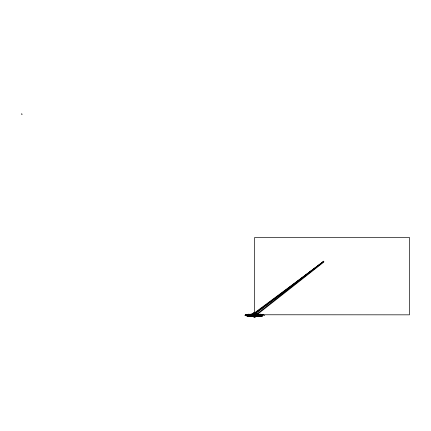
<?xml version="1.0" encoding="UTF-8"?>
<svg xmlns="http://www.w3.org/2000/svg" width="431" height="431" viewBox="0 0 431 431"><rect width="100%" height="100%" fill="white"/><g stroke="black" fill="none" stroke-linecap="round" stroke-linejoin="round"><path stroke-width="0.65" d="M256.844 314.404L257.388 314.404M257.081 314.07L257.409 314.08M260.642 314.565L259.99 314.511M260.97 314.56L262.075 314.565M248.401 315.691L248.401 315.19M249.177 315.19L249.177 315.691M251.111 315.19C252.862 314.409 252.377 316.429 251.16 315.729M254.209 315.691L254.209 315.19M254.98 315.19L254.985 315.691M256.919 315.19L256.919 315.691M260.787 315.19L260.787 315.691M261.946 315.691L261.946 315.19M254.317 314.005L254.43 313.192M252.507 314.738L252.658 314.043L258.077 314.091L259.236 314.511M246.855 314.759L246.855 316.036L247.372 316.117M252.48 314.705L252.658 314.043L257.539 314.274L256.542 314.086L256.709 314.705M257.108 316.036L257.576 316.306L257.302 315.928L255.949 316.036L255.271 317.006L253.918 317.006L252.469 316.036L252.447 315.514M258.191 314.129L259.133 314.474M252.582 316.095L253.918 317.006M252.431 315.707C248.902 317.135 252.453 312.453 252.469 316.036L253.239 316.424L253.239 316.036L251.887 315.928L251.618 316.306L252.081 316.036M251.779 314.08L252.178 314.07M252.232 314.247L250.95 314.247L252.62 314.274L323.826 261.391L256.569 314.274L258.121 314.361L256.957 314.247M257.21 314.517L323.826 262.048L253.045 314.533M255.271 317.006L256.725 316.036L256.838 314.986L258.239 315.072L258.153 315.891L256.364 315.788L256.768 315.891M262.026 315.891C262.328 312.793 258.772 316.742 261.795 316.036M253.649 312.917L255.351 312.804L255.351 313.192L253.649 312.917L255.545 312.917M247.319 314.953L247.049 315.336M257.576 316.306L261.87 316.306L262.334 316.036L262.334 314.759M246.855 316.036L247.049 315.928C247.168 312.437 250.648 317.335 247.049 315.691M245.088 315.136L245.869 314.727M263.109 314.625L264.257 315.341L263.109 314.625L256.531 314.431L246.085 314.625L244.932 315.341L246.085 314.759L409.45 314.835L409.45 237.449L254.678 237.449L254.678 314.161M256.725 316.036L255.949 316.424L253.239 316.424M249.953 314.511L252.652 314.113M260.103 314.398L260.507 314.398L260.087 314.393M249.091 314.398L248.698 314.404L249.075 314.393M247.275 315.147L248.369 315.147M249.21 315.147C250.74 314.404 250.707 316.51 249.22 315.729M255.017 315.147C256.504 314.409 256.531 316.397 255.028 315.729M248.358 315.729L247.286 315.729M256.951 315.147C258.481 314.404 258.444 316.51 256.962 315.729M260.82 315.147L261.913 315.147M254.161 315.729C252.733 316.435 252.62 314.404 254.177 315.147M259.968 315.729C258.525 316.51 258.411 314.409 259.979 315.147M261.903 315.729L260.83 315.729M249.35 314.528L246.392 314.614M252.501 314.436L249.651 314.533M253.649 313.073L255.545 313.073M248.665 314.129L249.118 314.129M252.76 314.177L254.101 314.194M254.349 314.167L254.84 314.167M255.087 314.156L256.429 314.204M260.071 314.129L260.523 314.129M252.76 314.291L254.101 314.291M254.349 314.291L254.84 314.291M255.087 314.291L256.429 314.291M251.106 314.404L252.076 314.404M257.113 314.404L258.083 314.404M262.323 315.341L262.334 315.853M252.421 315.81L252.83 315.788M252.421 315.891L252.83 315.891M247.319 316.306L251.618 316.306M253.999 316.467L253.573 316.37M255.583 316.467L255.206 316.408M262.334 316.036L261.87 316.306M256.531 314.027L256.682 314.738M256.407 316.219L256.122 316.365M250.998 314.129L250.055 314.474M254.759 313.192L254.872 314.005M248.547 314.555L249.199 314.511M258.077 314.091L258.077 314.479M256.429 314.097L256.429 314.393L252.76 314.097M256.348 314.027L256.316 314.371M255.271 314.027L255.265 314.371M255.066 314.398L255.066 314.005L323.826 261.164L254.123 314.043L254.128 314.431M254.748 317.006L254.441 317.006M254.597 312.804L254.597 317.173M254.43 314.027L254.349 314.344M253.918 314.027L253.924 314.371M253.412 316.279L253.412 316.666M252.905 314.01L252.873 314.371M251.111 314.091L251.111 314.479M247.125 315.379L247.125 315.88M247.168 315.169C247.313 317.733 250.222 313.957 247.173 315.142M248.989 315.158C249.43 318.256 252.356 313.472 248.989 315.158M249.102 315.169C249.253 317.755 252.178 313.935 249.107 315.142M251.036 315.169C251.219 317.776 254.075 313.903 251.047 315.142M252.857 315.158C253.18 318.202 256.337 313.633 252.857 315.158M252.97 315.169C253.056 317.706 256.116 313.994 252.975 315.158M254.791 315.158C255.271 318.347 258.164 313.423 254.791 315.158M254.904 315.169C255.028 317.712 257.997 313.989 254.915 315.142M256.838 315.169C256.995 317.755 259.92 313.935 256.849 315.142M258.659 315.158C259.176 318.38 262 313.407 258.659 315.158M258.772 315.169C258.956 317.782 261.822 313.897 258.783 315.142M260.712 315.169C260.803 317.717 263.853 313.989 260.717 315.142M21.566 113.994L22.046 114.167L21.566 113.994M256.45 314.511L252.738 314.678L256.45 314.511M251.612 316.02L247.48 316.219L251.612 316.02M261.709 316.02L257.576 316.219L261.709 316.02"/></g></svg>
